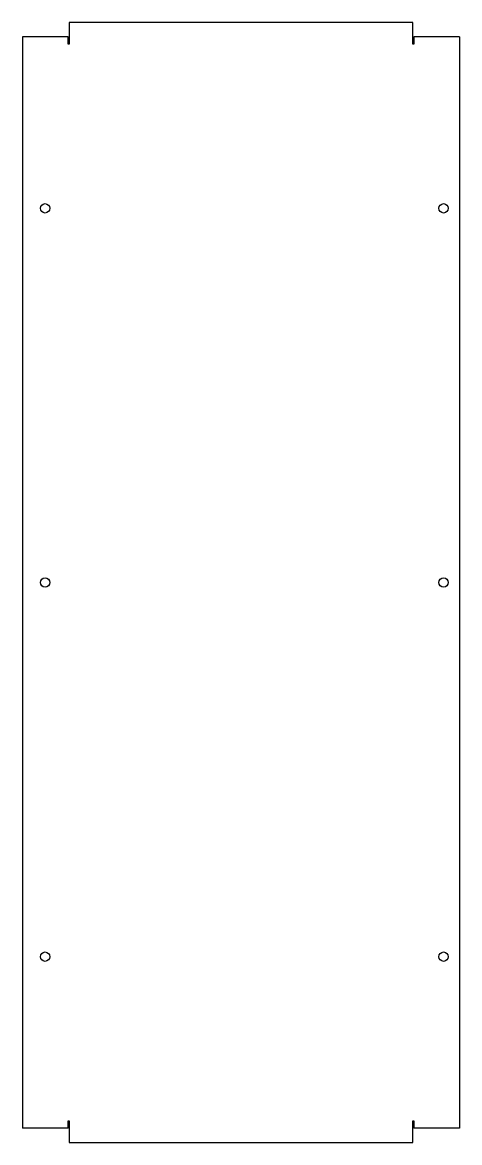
# Model space of a CAD drawing. Header units: millimetres. Extents: x -140 to 140, y -9 to 709.
import ezdxf

# ---------------------------------------------------------------- set-up
doc = ezdxf.new("R2010")
doc.units = ezdxf.units.MM

msp = doc.modelspace()

# ---------------------------------------------------------------- linework, layer by layer
at = {"color": 7, "linetype": 'Continuous', "lineweight": 25}
for p, q in [((-110, 709.25), (-110, 695.2)), ((110, 709.25), (-110, 709.25)), ((110, 695.2), (110, 709.25)), ((-140, 700), (-140, 0)), ((-110.6, 700), (-140, 700)), ((-110.6, 695.2), (-110.6, 700)), ((110.6, 700), (110.6, 695.2)), ((140, 700), (110.6, 700)), ((140, 700), (140, 0)), ((-110, 695.2), (-110.6, 695.2)), ((110.6, 695.2), (110, 695.2)), ((-110.6, 0), (-140, 0)), ((-110.6, 4.8), (-110, 4.8)), ((-110.6, 0), (-110.6, 4.8)), ((-110, 4.8), (-110, -9.25)), ((110, 4.8), (110.6, 4.8)), ((110, -9.25), (110, 4.8)), ((110.6, 4.8), (110.6, 0)), ((140, 0), (110.6, 0)), ((-110, -9.25), (110, -9.25))]:
    msp.add_line(p, q, dxfattribs=at)
for centre in [(-125.5, 590), (129.8, 590), (-125.5, 350), (129.8, 350), (-125.5, 110), (129.8, 110)]:
    msp.add_circle(centre, 3, dxfattribs=at)

doc.saveas('drawing.dxf')
